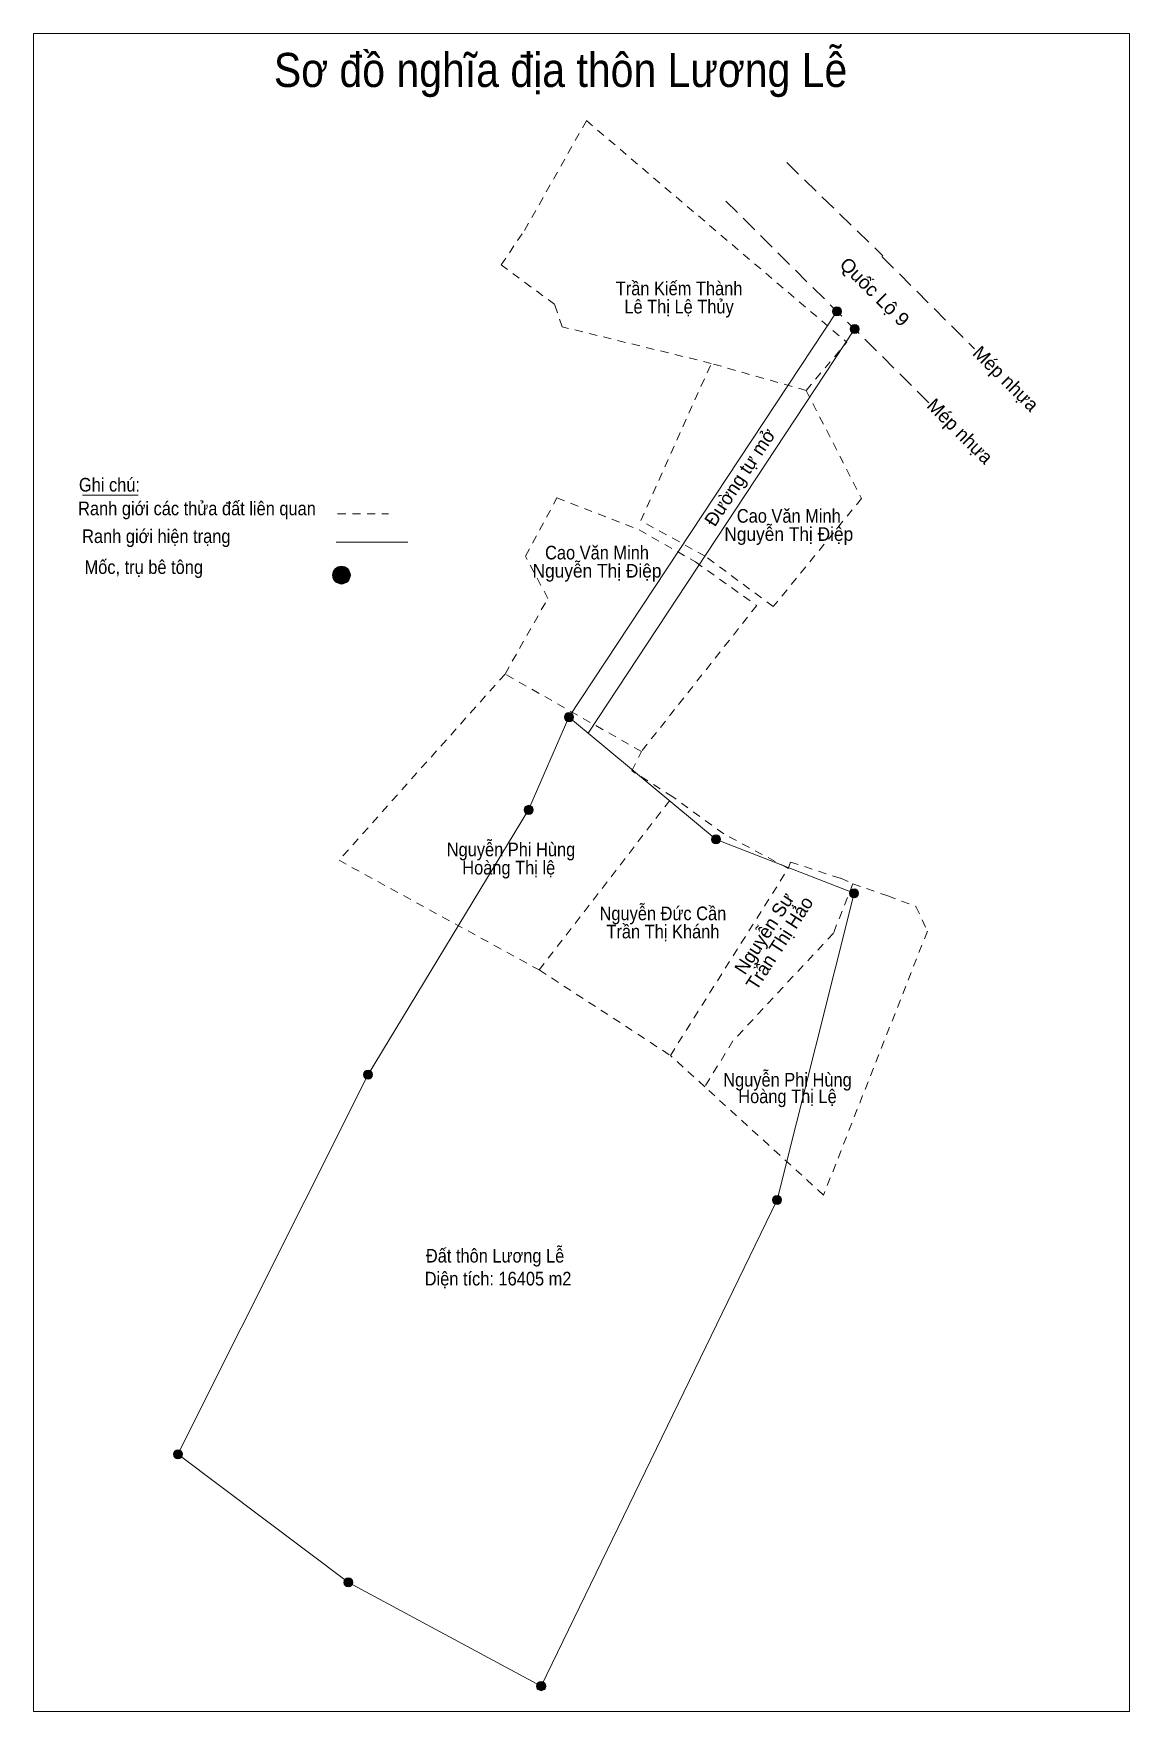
# Model space of a CAD drawing. Header units: metres. Extents: x 555026 to 556024, y 1840178 to 1840658.
# Drawn here: x 555025.7 to 555267.1, y 1840177.6 to 1840547 of the extents above.
import ezdxf
from ezdxf.enums import TextEntityAlignment as Align

# ---------------------------------------------------------------- set-up
doc = ezdxf.new("R2010")
doc.units = ezdxf.units.M
doc.header["$LTSCALE"] = 1.2
doc.linetypes.add('MEDIUM_DASHED', pattern=[4.5, 3, -1.5])
doc.linetypes.add('SHORT_DASHED', pattern=[2.7, 1.5, -1.2])
for name, color, linetype, lineweight in [('10', 7, 'Continuous', 13), ('17', 7, 'Continuous', 13), ('22', 7, 'MEDIUM_DASHED', 13)]:
    doc.layers.add(name, color=color, linetype=linetype, lineweight=lineweight)

msp = doc.modelspace()

# ---------------------------------------------------------------- hatches: boundary and pattern name
at = {"layer": '10'}
for points in [[(555203.62, 1840485.87, 1), (555201.62, 1840485.87, 1)], [(555207.53, 1840481.98, 1), (555205.53, 1840481.98, 1)], [(555095.463, 1840427.803, 1), (555091.556, 1840427.803, 1)], [(555144.61, 1840396.53, 1), (555142.61, 1840396.53, 1)], [(555135.72, 1840376.12, 1), (555133.72, 1840376.12, 1)], [(555177, 1840369.61, 1), (555175, 1840369.61, 1)], [(555207.41, 1840357.75, 1), (555205.41, 1840357.75, 1)], [(555100.35, 1840317.82, 1), (555098.35, 1840317.82, 1)], [(555190.43, 1840290.23, 1), (555188.43, 1840290.23, 1)], [(555058.49, 1840234.24, 1), (555056.49, 1840234.24, 1)], [(555096.03, 1840206.04, 1), (555094.03, 1840206.04, 1)], [(555138.49, 1840183.19, 1), (555136.49, 1840183.19, 1)]]:
    msp.add_hatch(color=256, dxfattribs=at).paths.add_polyline_path(points)

# ---------------------------------------------------------------- linework, layer by layer
at = {"layer": '10', "linetype": 'SHORT_DASHED'}
for p, q in [((555195.86, 1840468.44), (555204.77, 1840479.1)), ((555092.66, 1840441.32), (555103.89, 1840441.32)), ((555184.96, 1840421.1), (555159.56, 1840388.97))]:
    msp.add_line(p, q, dxfattribs=at)
at = {"layer": '10'}
for p, q in [((555036.48, 1840445.41), (555048.74, 1840445.41)), ((555092.33, 1840435.05), (555108.15, 1840435.05))]:
    msp.add_line(p, q, dxfattribs=at)
msp.add_lwpolyline([(555267.05, 1840177.62), (555025.69, 1840177.62), (555025.69, 1840547.04), (555267.05, 1840547.04)], close=True, dxfattribs=at)
at = {"layer": '10', "linetype": 'SHORT_DASHED'}
for points in [[(555195.86, 1840468.44), (555174.96, 1840474.41), (555142.08, 1840482.47), (555140.49, 1840487.39), (555128.67, 1840496.1), (555133.83, 1840503.7), (555147.45, 1840527.87), (555204.77, 1840479.1)], [(555195.86, 1840468.44), (555208.04, 1840444.67), (555188.61, 1840420.87), (555173.6, 1840431.99), (555159.41, 1840439.8), (555174.96, 1840474.41)], [(555129.54, 1840406.03), (555138.95, 1840422.65), (555134.03, 1840432.01), (555140.96, 1840444.79), (555159.05, 1840437.76), (555171.51, 1840430.7), (555184.96, 1840421.1)], [(555137.05, 1840340.87), (555165.94, 1840322.06), (555191.9, 1840363.22), (555177.69, 1840370.85), (555166.45, 1840379)], [(555191.9, 1840363.22), (555192.41, 1840364.63), (555203.43, 1840361.05), (555206.1, 1840359.86), (555201.84, 1840348.95), (555179.73, 1840325.26), (555173.53, 1840315.14), (555165.94, 1840322.06)], [(555206.1, 1840359.86), (555213.84, 1840357.18), (555220.02, 1840354.84), (555222.54, 1840349.38), (555199.67, 1840291.31), (555173.53, 1840315.14)]]:
    msp.add_lwpolyline(points, dxfattribs=at)
msp.add_lwpolyline([(555129.54, 1840406.03), (555092.97, 1840365.02), (555137.05, 1840340.87), (555166.45, 1840379), (555157.47, 1840384.73), (555159.56, 1840388.97)], close=True, dxfattribs=at)
at = {"layer": '10'}
for centre, radius in [((555202.62, 1840485.87), 1), ((555206.53, 1840481.98), 1), ((555093.51, 1840427.803), 1.954), ((555143.61, 1840396.53), 1), ((555134.72, 1840376.12), 1), ((555176, 1840369.61), 1), ((555206.41, 1840357.75), 1), ((555099.35, 1840317.82), 1), ((555189.43, 1840290.23), 1), ((555057.49, 1840234.24), 1), ((555095.03, 1840206.04), 1), ((555137.49, 1840183.19), 1)]:
    msp.add_circle(centre, radius, dxfattribs=at)
at = {"layer": '17'}
for p, q in [((555202.62, 1840485.87), (555143.61, 1840396.53)), ((555206.53, 1840481.98), (555147.84, 1840393.01))]:
    msp.add_line(p, q, dxfattribs=at)
msp.add_lwpolyline([(555147.84, 1840393.01), (555143.61, 1840396.53), (555134.72, 1840376.12), (555099.35, 1840317.82), (555057.49, 1840234.24), (555095.03, 1840206.04), (555137.49, 1840183.19), (555189.43, 1840290.23), (555206.41, 1840357.75), (555176, 1840369.61)], close=True, dxfattribs=at)
at = {"layer": '22'}
for p, q in [((555191.57, 1840518.62), (555212.72, 1840498.12)), ((555222.85, 1840465.77), (555177.03, 1840511.28)), ((555212.55, 1840497.94), (555232.92, 1840477.63))]:
    msp.add_line(p, q, dxfattribs=at)

# ---------------------------------------------------------------- texts
at = {"layer": '10'}
for s, height, width, p in [('Sơ đồ nghĩa địa thôn Lương Lễ', 7.5, 0.9, (555141.76, 1840535.28)), ('Trần Kiếm Thành', 3, 0.9, (555167.86, 1840489.42)), ('Lê Thị Lệ Thủy', 3, 0.9, (555167.855, 1840485.42)), ('Ghi chú:', 3, 0.9, (555042.41, 1840446.21)), ('Ranh giới các thửa đất liên quan', 3, 0.9, (555061.685, 1840440.99)), ('Cao Văn Minh', 3, 0.9, (555192.02, 1840439.35)), ('Ranh giới hiện trạng', 3, 0.9, (555052.725, 1840434.87)), ('Nguyễn Thị Điệp', 3, 0.95, (555192.02, 1840435.35)), ('Cao Văn Minh', 3, 0.9, (555149.79, 1840431.26)), ('Mốc, trụ bê tông', 3, 0.9, (555049.965, 1840428.07)), ('Nguyễn Thị Điệp', 3, 0.95, (555149.79, 1840427.26)), ('Nguyễn Phi Hùng', 3, 0.9, (555130.845, 1840365.9)), ('Hoàng Thị lệ ', 3, 0.9, (555130.85, 1840361.9)), ('Nguyễn Đức Cần', 3, 0.9, (555164.295, 1840351.83)), ('Trần Thị Khánh', 3, 0.9, (555164.3, 1840347.83)), ('Nguyễn Phi Hùng', 3, 0.9, (555191.735, 1840315.21)), ('Hoàng Thị Lệ', 3, 0.9, (555191.735, 1840311.55)), ('Đất thôn Lương Lễ', 3, 0.9, (555127.335, 1840276.46)), ('Diện tích: 16405 m2', 3, 0.9, (555127.995, 1840271.41))]:
    msp.add_text(s, height=height, dxfattribs=dict(at, width=width)).set_placement(p, align=Align.CENTER)
at = {"layer": '10', "width": 1.05}
msp.add_text('Quốc Lộ 9', height=3, rotation=315.193, dxfattribs=at).set_placement((555209.873, 1840489.114), align=Align.CENTER)
at = {"layer": '10'}
for s, rotation, p in [('Mép nhựa', 315.194, (555238.768, 1840469.997)), ('Mép nhựa', 315.194, (555228.678, 1840458.437)), ('Đường tự mở', 56.589, (555182.526, 1840448.544)), ('Nguyễn Sự', 57.23, (555187.869, 1840348.138)), ('Trần Thị Hảo', 57.23, (555191.243, 1840345.978))]:
    msp.add_text(s, height=3, rotation=rotation, dxfattribs=at).set_placement(p, align=Align.CENTER)

doc.saveas('drawing.dxf')
